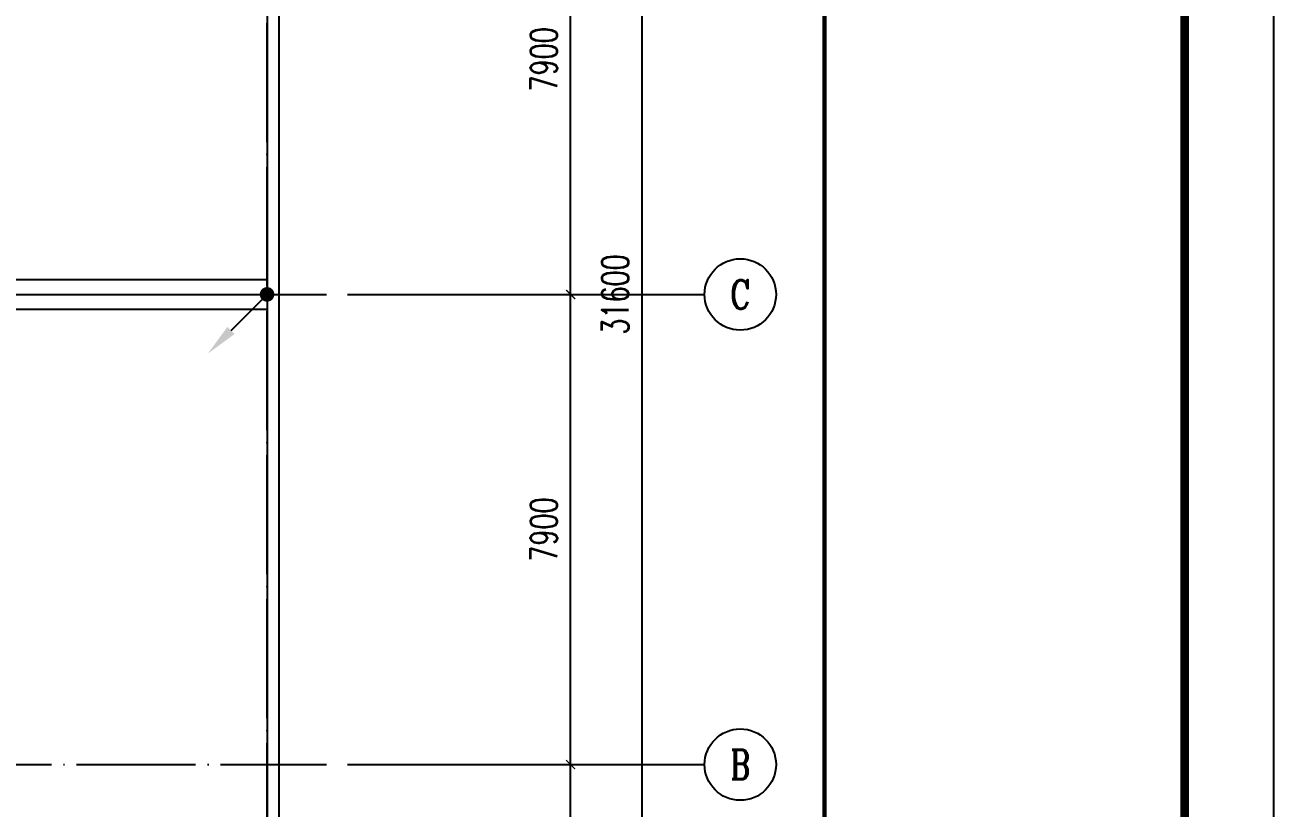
# Model space of a CAD drawing. Extents: x 1162612 to 1711260, y -157368 to 197905.
# Drawn here: x 1672663 to 1693643, y -130120 to -116963 of the extents above; entities that cross this region are included whole.
import ezdxf
from ezdxf.enums import TextEntityAlignment as Align

# ---------------------------------------------------------------- set-up
doc = ezdxf.new("R2010")
doc.units = 0
doc.header["$LTSCALE"] = 1000
doc.header["$MEASUREMENT"] = 0
doc.linetypes.add('DOTE', pattern=[2.42, 2, -0.2, 0.02, -0.2])
doc.layers.get('0').update_dxf_attribs({"linetype": 'CONTINUOUS'})
doc.layers.get('DEFPOINTS').update_dxf_attribs({"linetype": 'CONTINUOUS'})
for name, color, linetype in [('AXIS', 3, 'CONTINUOUS'), ('AXIS_TEXT', 7, 'CONTINUOUS'), ('DOTE', 1, 'DOTE'), ('LWIRE', 4, 'CONTINUOUS'), ('PP-PM-TK', 7, 'CONTINUOUS'), ('PUB_TITLE', 4, 'CONTINUOUS')]:
    doc.layers.add(name, color=color, linetype=linetype)
doc.styles.add('_TCH_AXIS', font='COMPLEX', dxfattribs={"bigfont": 'GBCBIG'})
doc.styles.add('COMPLEX', font='COMPLEX')
doc.styles.add('DIM_FONT', font='SIMPLEX', dxfattribs={"width": 0.7, "bigfont": 'GBCBIG'})
doc.styles.get("Standard").update_dxf_attribs({"font": 'gbenor.shx', "bigfont": 'gbcbig.shx'})
doc.dimstyles.new('DIMN150', dxfattribs={"dimscale": 1.5, "dimtxt": 300, "dimasz": 100, "dimexe": 250, "dimexo": 300, "dimgap": 150, "dimtad": 1, "dimdec": 0, "dimzin": 0, "dimtxsty": 'DIM_FONT', "dimblk": 'ARCHTICK', "dimcen": 0.09, "dimclrt": 7, "dimazin": 3, "dimtfac": 1, "dimtdec": 0, "dimtix": 1, "dimtmove": 0, "dimatfit": 3, "dimtolj": 1, "dimtzin": 0})

# ---------------------------------------------------------------- blocks, each defined once
blk = doc.blocks.new('_AXISO')
blk.add_circle((0, 0), 0.5)
at = {"layer": 'AXIS_TEXT', "style": 'COMPLEX', "width": 1.041667}
blk.add_attdef('A', text='', height=0.56, dxfattribs=at).set_placement((-0.25, -0.28), (0.25, -0.28), align=Align.FIT)
blk = doc.blocks.new('_ARCHTICK')
at = {"color": 0, "linetype": 'BYBLOCK', "const_width": 0.15}
blk.add_lwpolyline([(-0.5, -0.5), (0.5, 0.5)], dxfattribs=at)
blk = doc.blocks.new('*D102')
at = {"layer": 'AXIS', "color": 0}
for p, q in [((1673575, -108744), (1678450, -108744)), ((1678075, -140344), (1678075, -108744)), ((1673575, -140344), (1678450, -140344))]:
    blk.add_line(p, q, dxfattribs=at)
at = {"layer": 'DEFPOINTS', "color": 0}
for p in [(1673125, -108744), (1678075, -108744), (1673125, -140344)]:
    blk.add_point(p, dxfattribs=at)
at = {"layer": 'AXIS', "color": 0, "xscale": 150, "yscale": 150, "zscale": 150}
for p, rotation in [((1678075, -108744), 90), ((1678075, -140344), 270)]:
    blk.add_blockref('_ARCHTICK', p, dxfattribs=dict(at, rotation=rotation))
at = {"layer": 'AXIS', "color": 7, "insert": (1677625, -124544), "char_height": 450, "attachment_point": 5, "rotation": 90, "style": 'DIM_FONT'}
blk.add_mtext('\\A1;31600', dxfattribs=at)
blk = doc.blocks.new('*D103')
at = {"layer": 'AXIS', "color": 0}
for p, q in [((1673575, -132444), (1677250, -132444)), ((1676875, -140344), (1676875, -132444)), ((1673575, -140344), (1677250, -140344))]:
    blk.add_line(p, q, dxfattribs=at)
at = {"layer": 'DEFPOINTS', "color": 0}
for p in [(1673125, -132444), (1676875, -132444), (1673125, -140344)]:
    blk.add_point(p, dxfattribs=at)
at = {"layer": 'AXIS', "color": 0, "xscale": 150, "yscale": 150, "zscale": 150}
for p, rotation in [((1676875, -132444), 90), ((1676875, -140344), 270)]:
    blk.add_blockref('_ARCHTICK', p, dxfattribs=dict(at, rotation=rotation))
at = {"layer": 'AXIS', "color": 7, "insert": (1676425, -136394), "char_height": 450, "attachment_point": 5, "rotation": 90, "style": 'DIM_FONT'}
blk.add_mtext('\\A1;7900', dxfattribs=at)
blk = doc.blocks.new('*D104')
at = {"layer": 'AXIS', "color": 0}
for p, q in [((1673575, -124544), (1677250, -124544)), ((1676875, -132444), (1676875, -124544)), ((1673575, -132444), (1677250, -132444))]:
    blk.add_line(p, q, dxfattribs=at)
at = {"layer": 'DEFPOINTS', "color": 0}
for p in [(1673125, -124544), (1676875, -124544), (1673125, -132444)]:
    blk.add_point(p, dxfattribs=at)
at = {"layer": 'AXIS', "color": 0, "xscale": 150, "yscale": 150, "zscale": 150}
for p, rotation in [((1676875, -124544), 90), ((1676875, -132444), 270)]:
    blk.add_blockref('_ARCHTICK', p, dxfattribs=dict(at, rotation=rotation))
at = {"layer": 'AXIS', "color": 7, "insert": (1676425, -128494), "char_height": 450, "attachment_point": 5, "rotation": 90, "style": 'DIM_FONT'}
blk.add_mtext('\\A1;7900', dxfattribs=at)
blk = doc.blocks.new('*D105')
at = {"layer": 'AXIS', "color": 0}
for p, q in [((1673575, -116644), (1677250, -116644)), ((1676875, -124544), (1676875, -116644)), ((1673575, -124544), (1677250, -124544))]:
    blk.add_line(p, q, dxfattribs=at)
at = {"layer": 'DEFPOINTS', "color": 0}
for p in [(1673125, -116644), (1676875, -116644), (1673125, -124544)]:
    blk.add_point(p, dxfattribs=at)
at = {"layer": 'AXIS', "color": 0, "xscale": 150, "yscale": 150, "zscale": 150}
for p, rotation in [((1676875, -116644), 90), ((1676875, -124544), 270)]:
    blk.add_blockref('_ARCHTICK', p, dxfattribs=dict(at, rotation=rotation))
at = {"layer": 'AXIS', "color": 7, "insert": (1676425, -120594), "char_height": 450, "attachment_point": 5, "rotation": 90, "style": 'DIM_FONT'}
blk.add_mtext('\\A1;7900', dxfattribs=at)
blk = doc.blocks.new('$TELECSYS$00000080')
for p, q in [((-0.7, -0.7), (0, 0)), ((0.104, 0.104), (0.104, 0.104)), ((-0.104, -0.104), (-0.104, -0.104))]:
    blk.add_line(p, q)
at = {"const_width": 0.142}
blk.add_lwpolyline([(0.071, 0, 1), (-0.071, 0, 1)], format="xyb", close=True, dxfattribs=at)
blk.add_solid([(-0.63, -0.77), (-0.77, -0.63), (-1.15, -1.15)])
at = {"width": 0.8, "flags": 9}
blk.add_attdef('A', (0, 0), '', height=0.00002, rotation=180, dxfattribs=at)
blk = doc.blocks.new('EE222')
at = {"color": 8}
for p, q in [((1671775.4, -108743.7), (1671775.4, -140343.7)), ((1666575.4, -124293.7), (1671775.4, -124293.7)), ((1633175.4, -124543.7), (1671775.4, -124543.7)), ((1666575.4, -124793.7), (1671775.4, -124793.7))]:
    blk.add_line(p, q, dxfattribs=at)
blk.add_lwpolyline([(1620975.4, -108543.7), (1671975.4, -108543.7), (1671975.4, -140543.7), (1632975.4, -140543.7), (1632975.4, -124743.7), (1620975.4, -124743.7)], close=True, dxfattribs=at)
at = {"layer": 'AXIS', "color": 8}
for p, q in [((1673125.4, -124543.7), (1679125.4, -124543.7)), ((1673125.4, -132443.7), (1679125.4, -132443.7))]:
    blk.add_line(p, q, dxfattribs=at)
at = {"layer": 'DOTE', "color": 8}
for p, q in [((1671775.4, -141343.7), (1671775.4, -107743.7)), ((1620175.4, -124543.7), (1672775.4, -124543.7)), ((1620175.4, -132443.7), (1672775.4, -132443.7))]:
    blk.add_line(p, q, dxfattribs=at)
at = {"layer": 'AXIS', "color": 8}
ref = blk.add_blockref('_AXISO', (1679725.4, -124543.7), dxfattribs=dict(at, xscale=1200, yscale=1200, zscale=1200))
ref.add_attrib('A', 'C', dxfattribs={"layer": 'AXIS_TEXT', "color": 8, "height": 480.7, "style": '_TCH_AXIS'}).set_placement((1679553.7, -124784), (1679897.1, -124784), align=Align.FIT)
ref = blk.add_blockref('_AXISO', (1679725.4, -132443.7), dxfattribs=dict(at, xscale=1200, yscale=1200, zscale=1200))
ref.add_attrib('A', 'B', dxfattribs={"layer": 'AXIS_TEXT', "color": 8, "height": 493.2, "style": '_TCH_AXIS', "width": 0.823529}).set_placement((1679561, -132690.3), (1679889.8, -132690.3), align=Align.FIT)
for p1, p2, distance, picture, middle in [((1673125.4, -140343.7), (1673125.4, -108743.7), -4950, '*D102', (1677625.4, -124543.7)), ((1673125.4, -124543.7), (1673125.4, -116643.7), -3750, '*D105', (1676425.4, -120593.7)), ((1673125.4, -132443.7), (1673125.4, -124543.7), -3750, '*D104', (1676425.4, -128493.7)), ((1673125.4, -140343.7), (1673125.4, -132443.7), -3750, '*D103', (1676425.4, -136393.7))]:
    dim = blk.add_aligned_dim(p1=p1, p2=p2, distance=distance, dimstyle='DIMN150', dxfattribs=at)
    dim.commit()
    dim.dimension.update_dxf_attribs({"geometry": picture, "text_midpoint": middle})

msp = doc.modelspace()

# ---------------------------------------------------------------- linework, layer by layer
at = {"layer": 'PP-PM-TK', "color": 4, "const_width": 77}
msp.add_lwpolyline([(1686093, -95868), (1686093, -155868)], dxfattribs=at)
at = {"layer": 'PUB_TITLE'}
msp.add_lwpolyline([(1604543, -157368), (1693643, -157368), (1693643, -94368), (1604543, -94368)], close=True, dxfattribs=at)
at = {"layer": 'PUB_TITLE', "const_width": 150}
msp.add_lwpolyline([(1608293, -155868), (1692143, -155868), (1692143, -95868), (1608293, -95868)], close=True, dxfattribs=at)

# ---------------------------------------------------------------- block references
msp.add_blockref('EE222', (4953, 3053))
at = {"layer": 'LWIRE', "xscale": 864, "yscale": 864, "zscale": 864}
msp.add_blockref('$TELECSYS$00000080', (1676729, -121490), dxfattribs=at)

doc.saveas('drawing.dxf')
